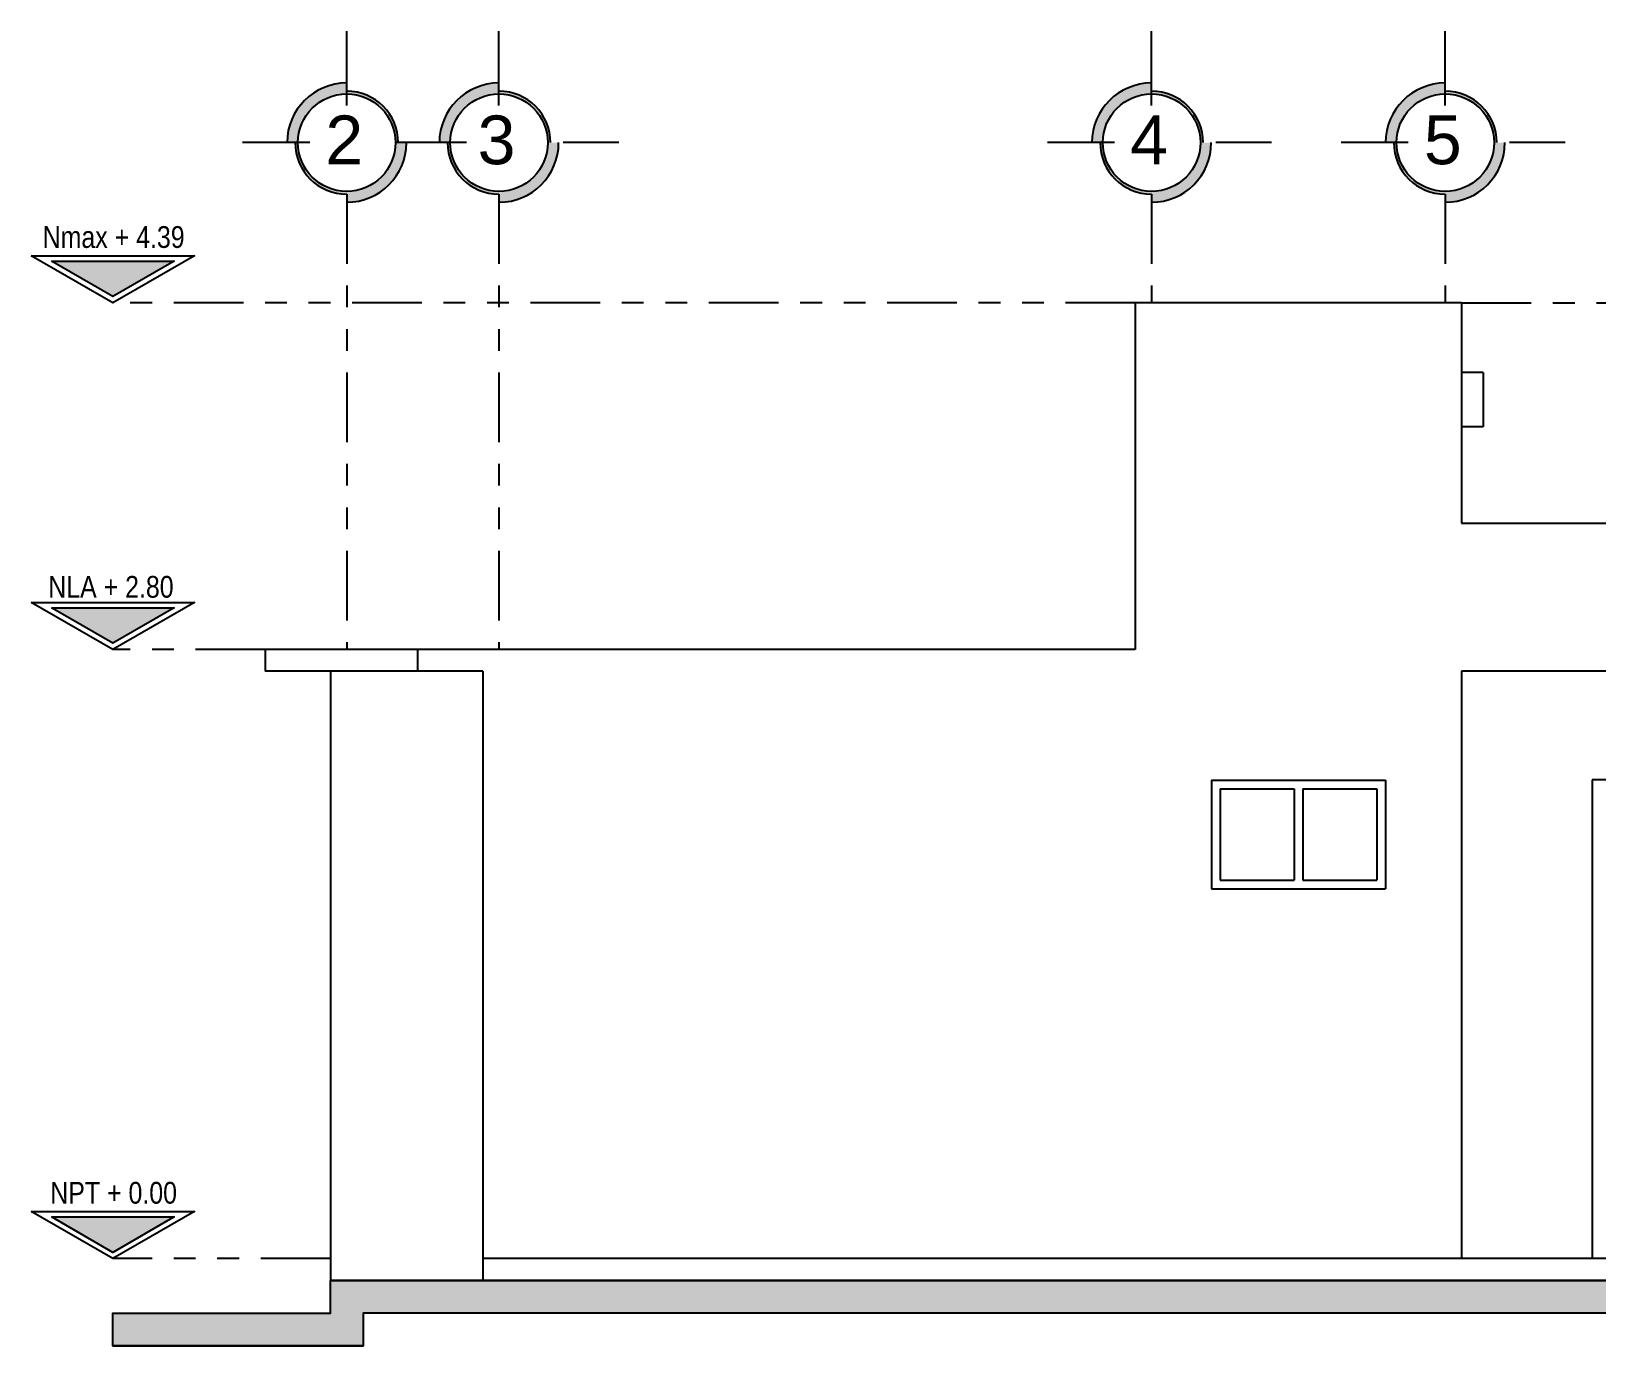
# Model space of a CAD drawing. Header units: inches. Extents: x 0.9 to 45.9, y 0.4 to 30.4.
# Drawn here: x 18.08 to 25.28, y 9.03 to 15.08 of the extents above; entities that cross this region are included whole.
import ezdxf
from ezdxf.enums import TextEntityAlignment as Align

# ---------------------------------------------------------------- set-up
doc = ezdxf.new("R2010")
doc.units = ezdxf.units.IN
doc.header["$MEASUREMENT"] = 0
doc.linetypes.add('JIS_09_08', pattern=[10.75, 8, -0.55, 0.55, -0.55, 0.55, -0.55])
for name, color, linetype in [('COTAS', 251, 'Continuous'), ('MUEBLES', 8, 'Continuous'), ('MUROS', 9, 'Continuous'), ('TEXTO', 142, 'Continuous'), ('TEXTOS', 7, 'Continuous'), ('VENTANAS', 143, 'Continuous')]:
    doc.layers.add(name, color=color, linetype=linetype)
doc.styles.add('TEXTO', font='Arial.ttf', dxfattribs={"width": 0.8, "height": 0.2})
doc.styles.add('TEXTO1', font='', dxfattribs={"height": 0.1})
doc.styles.get('TEXTO1').set_extended_font_data('Technical')

msp = doc.modelspace()

# ---------------------------------------------------------------- hatches: boundary and pattern name
at = {"linetype": 'ByBlock', "ltscale": 0.01}
h = msp.add_hatch(dxfattribs=at)
h.set_pattern_fill('EARTH', color=34, scale=0.02, style=0)
h.set_pattern_definition([(0, (-1796.467, -909.33749), (0.127, 0.127), [0.127, -0.127]), (0, (-1796.467, -909.28987), (0.127, 0.127), [0.127, -0.127]), (0, (-1796.467, -909.24224), (0.127, 0.127), [0.127, -0.127]), (90, (-1796.45113, -909.22637), (-0.127, 0.127), [0.127, -0.127]), (90, (-1796.4035, -909.22637), (-0.127, 0.127), [0.127, -0.127]), (90, (-1796.35588, -909.22637), (-0.127, 0.127), [0.127, -0.127])])
h.paths.add_polyline_path([(19.4599, 9.3342), (35.0849, 9.3342), (35.0849, 9.1842), (36.0849, 9.1842), (36.0849, 9.0342), (34.9349, 9.0342), (34.9349, 9.1842), (19.6099, 9.1842), (19.6099, 9.0342), (18.4599, 9.0342), (18.4599, 9.1842), (19.4599, 9.1842)])
at = {"layer": 'COTAS'}
for points in [[(18.1782, 14.0187), (18.4599, 13.856), (18.7416, 14.0187)], [(18.1782, 12.4257), (18.4599, 12.263), (18.7416, 12.4257)], [(18.1782, 9.6257), (18.4599, 9.463), (18.7416, 9.6257)]]:
    msp.add_hatch(color=256, dxfattribs=at).paths.add_polyline_path(points)
at = {"layer": 'VENTANAS'}
h = msp.add_hatch(color=0, dxfattribs=at)
h.paths.add_polyline_path([(19.2607, 14.5638), (19.3107, 14.5638, -0.414214), (19.5349, 14.788), (19.5349, 14.838, 0.414214)])
h.paths.add_polyline_path([(19.5349, 14.3397), (19.5349, 14.2897, 0.414214), (19.809, 14.5638), (19.759, 14.5638, -0.414214)])
h = msp.add_hatch(color=0, dxfattribs=at)
h.paths.add_polyline_path([(19.9607, 14.5638), (20.0107, 14.5638, -0.414214), (20.2349, 14.788), (20.2349, 14.838, 0.414214)])
h.paths.add_polyline_path([(20.2349, 14.3397), (20.2349, 14.2897, 0.414214), (20.509, 14.5638), (20.459, 14.5638, -0.414214)])
h = msp.add_hatch(color=0, dxfattribs=at)
h.paths.add_polyline_path([(22.9607, 14.5638), (23.0107, 14.5638, -0.414214), (23.2349, 14.788), (23.2349, 14.838, 0.414214)])
h.paths.add_polyline_path([(23.2349, 14.3397), (23.2349, 14.2897, 0.414214), (23.509, 14.5638), (23.459, 14.5638, -0.414214)])
h = msp.add_hatch(color=0, dxfattribs=at)
h.paths.add_polyline_path([(24.3107, 14.5638), (24.3607, 14.5638, -0.414214), (24.5849, 14.788), (24.5849, 14.838, 0.414214)])
h.paths.add_polyline_path([(24.5849, 14.3397), (24.5849, 14.2897, 0.414214), (24.859, 14.5638), (24.809, 14.5638, -0.414214)])
h = msp.add_hatch(color=0, dxfattribs=at)
h.paths.add_polyline_path([(19.5349, 14.8005), (19.5349, 14.788, -0.414214), (19.759, 14.5638), (19.7715, 14.5638, 0.414214)])
h.paths.add_polyline_path([(19.5349, 14.3397, -0.414214), (19.3107, 14.5638), (19.2982, 14.5638, 0.414214), (19.5349, 14.3272)])
h = msp.add_hatch(color=0, dxfattribs=at)
h.paths.add_polyline_path([(20.2349, 14.8005), (20.2349, 14.788, -0.414214), (20.459, 14.5638), (20.4715, 14.5638, 0.414214)])
h.paths.add_polyline_path([(20.2349, 14.3397, -0.414214), (20.0107, 14.5638), (19.9982, 14.5638, 0.414214), (20.2349, 14.3272)])
h = msp.add_hatch(color=0, dxfattribs=at)
h.paths.add_polyline_path([(23.2349, 14.8005), (23.2349, 14.788, -0.414214), (23.459, 14.5638), (23.4715, 14.5638, 0.414214)])
h.paths.add_polyline_path([(23.2349, 14.3397, -0.414214), (23.0107, 14.5638), (22.9982, 14.5638, 0.414214), (23.2349, 14.3272)])
h = msp.add_hatch(color=0, dxfattribs=at)
h.paths.add_polyline_path([(24.5849, 14.8005), (24.5849, 14.788, -0.414214), (24.809, 14.5638), (24.8215, 14.5638, 0.414214)])
h.paths.add_polyline_path([(24.5849, 14.3397, -0.414214), (24.3607, 14.5638), (24.3482, 14.5638, 0.414214), (24.5849, 14.3272)])

# ---------------------------------------------------------------- linework, layer by layer
at = {"color": 251, "linetype": 'JIS_09_08', "ltscale": 0.04}
for p, q in [((19.5349, 14.3272, -0.074), (19.5349, 12.2342, -0.074)), ((20.2349, 14.3272, -0.074), (20.2349, 12.2342, -0.074)), ((23.2349, 14.3272, -0.074), (23.2349, 13.8273, -0.074)), ((24.5849, 14.3272, -0.074), (24.5849, 13.8273, -0.074)), ((23.1599, 13.8272, -0.074), (18.4599, 13.8272, -0.074)), ((24.6599, 13.8272, -0.104), (35.0849, 13.8272, -0.104)), ((19.1599, 12.2342, -0.074), (18.4599, 12.2342, -0.074)), ((19.4599, 9.4342, -0.074), (18.4599, 9.4342, -0.074))]:
    msp.add_line(p, q, dxfattribs=at)
at = {"color": 34, "linetype": 'ByBlock', "ltscale": 0.01}
msp.add_line((18.4599, 9.0342, -0.074), (19.6099, 9.0342, -0.074), dxfattribs=at)
at = {"color": 34, "linetype": 'ByBlock', "ltscale": 0.01, "elevation": -0.074}
msp.add_lwpolyline([(19.4599, 9.3342), (35.0849, 9.3342), (35.0849, 9.1842), (36.0849, 9.1842), (36.0849, 9.0342), (34.9349, 9.0342), (34.9349, 9.1842), (19.6099, 9.1842), (19.6099, 9.0342), (18.4599, 9.0342), (18.4599, 9.1842), (19.4599, 9.1842), (19.4599, 9.3342)], dxfattribs=at)
at = {"layer": 'COTAS', "elevation": -0.074}
for points in [[(18.0849, 14.0437), (18.8349, 14.0437), (18.4599, 13.8272)], [(18.1782, 14.0187), (18.7416, 14.0187), (18.4599, 13.856)], [(18.0849, 12.4507), (18.8349, 12.4507), (18.4599, 12.2342)], [(18.1782, 12.4257), (18.7416, 12.4257), (18.4599, 12.263)], [(18.0849, 9.6507), (18.8349, 9.6507), (18.4599, 9.4342)], [(18.1782, 9.6257), (18.7416, 9.6257), (18.4599, 9.463)]]:
    msp.add_lwpolyline(points, close=True, dxfattribs=at)
at = {"layer": 'MUEBLES', "ltscale": 0.03}
for p, q in [((19.5349, 14.7341, -0.074), (19.5349, 15.0755, -0.074)), ((20.2349, 14.7341, -0.074), (20.2349, 15.0755, -0.074)), ((23.2349, 14.7341, -0.074), (23.2349, 15.0755, -0.074)), ((24.5849, 14.7341, -0.074), (24.5849, 15.0755, -0.074)), ((19.3646, 14.5638, -0.074), (19.056, 14.5638, -0.074)), ((20.0646, 14.5638, -0.074), (19.756, 14.5638, -0.074)), ((20.0859, 14.5638, -0.074), (19.8301, 14.5638, -0.074)), ((19.9396, 14.5638, -0.074), (19.8301, 14.5638, -0.074)), ((20.7859, 14.5638, -0.074), (20.5301, 14.5638, -0.074)), ((20.6396, 14.5638, -0.074), (20.5301, 14.5638, -0.074)), ((23.0646, 14.5638, -0.074), (22.756, 14.5638, -0.074)), ((23.7859, 14.5638, -0.074), (23.5301, 14.5638, -0.074)), ((23.6396, 14.5638, -0.074), (23.5301, 14.5638, -0.074)), ((24.4146, 14.5638, -0.074), (24.106, 14.5638, -0.074)), ((25.1359, 14.5638, -0.074), (24.8801, 14.5638, -0.074)), ((24.9896, 14.5638, -0.074), (24.8801, 14.5638, -0.074))]:
    msp.add_line(p, q, dxfattribs=at)
for centre in [(19.5349, 14.5638, -0.074), (20.2349, 14.5638, -0.074), (23.2349, 14.5638, -0.074), (24.5849, 14.5638, -0.074)]:
    msp.add_circle(centre, 0.2242, dxfattribs=at)
for centre, radius, start, end in [((19.5349, 14.5638, -0.074), 0.2742, 90, 180), ((20.2349, 14.5638, -0.074), 0.2742, 90, 180), ((23.2349, 14.5638, -0.074), 0.2742, 90, 180), ((24.5849, 14.5638, -0.074), 0.2742, 90, 180), ((19.5349, 14.5638, -0.074), 0.2367, 0, 90), ((20.2349, 14.5638, -0.074), 0.2367, 0, 90), ((23.2349, 14.5638, -0.074), 0.2367, 0, 90), ((24.5849, 14.5638, -0.074), 0.2367, 0, 90), ((19.5349, 14.5638, -0.074), 0.2367, 180, 270), ((19.5349, 14.5638, -0.074), 0.2742, 270, 0), ((20.2349, 14.5638, -0.074), 0.2367, 180, 270), ((20.2349, 14.5638, -0.074), 0.2742, 270, 0), ((23.2349, 14.5638, -0.074), 0.2367, 180, 270), ((23.2349, 14.5638, -0.074), 0.2742, 270, 0), ((24.5849, 14.5638, -0.074), 0.2367, 180, 270), ((24.5849, 14.5638, -0.074), 0.2742, 270, 0)]:
    msp.add_arc(centre, radius, start, end, dxfattribs=at)
at = {"layer": 'MUROS'}
for p, q in [((23.1599, 13.8273, -0.074), (23.1599, 12.2342, -0.074)), ((24.6599, 13.8273, -0.074), (23.1599, 13.8273, -0.074)), ((24.6599, 13.8273, -0.074), (24.6599, 12.8141, -0.074)), ((24.7599, 13.507, -0.074), (24.6599, 13.507, -0.074)), ((24.7599, 13.507, -0.074), (24.7599, 13.257, -0.074)), ((24.7599, 13.257, -0.074), (24.6599, 13.257, -0.074)), ((24.6599, 12.8141, -0.0869), (28.0599, 12.8141, -0.0869)), ((23.1599, 12.2342, -0.074), (19.1599, 12.2342, -0.074)), ((19.1599, 12.2342, -0.074), (19.1599, 12.1342, -0.074)), ((19.8599, 12.2342, -0.074), (19.8599, 12.1342, -0.074)), ((20.1599, 12.1342, -0.074), (19.1599, 12.1342, -0.074)), ((19.4599, 12.1342, -0.074), (19.4599, 9.3342, -0.074)), ((20.1599, 12.1342, -0.074), (20.1599, 9.3342, -0.074)), ((26.7599, 12.1343, -0.074), (24.6599, 12.1343, -0.074)), ((24.6599, 12.1343, -0.074), (24.6599, 9.4343, -0.074)), ((23.5099, 11.6342, -0.074), (24.3099, 11.6342, -0.074)), ((23.5099, 11.6342, -0.074), (23.5099, 11.1342, -0.074)), ((23.5499, 11.5942, -0.074), (23.8899, 11.5942, -0.074)), ((23.5499, 11.5942, -0.074), (23.5499, 11.1742, -0.074)), ((23.8899, 11.5942, -0.074), (23.8899, 11.1742, -0.074)), ((23.9299, 11.5942, -0.074), (24.2699, 11.5942, -0.074)), ((23.9299, 11.5942, -0.074), (23.9299, 11.1742, -0.074)), ((24.2699, 11.5942, -0.074), (24.2699, 11.1742, -0.074)), ((24.3099, 11.6342, -0.074), (24.3099, 11.1342, -0.074)), ((25.2599, 11.6343, -0.074), (25.2599, 10.2938, -0.074)), ((25.2599, 11.6343, -0.074), (25.2599, 9.4343, -0.074)), ((26.1599, 11.6343, -0.074), (25.2599, 11.6343, -0.074)), ((23.5499, 11.1742, -0.074), (23.8899, 11.1742, -0.074)), ((23.9299, 11.1742, -0.074), (24.2699, 11.1742, -0.074)), ((23.5099, 11.1342, -0.074), (24.3099, 11.1342, -0.074)), ((26.9099, 9.4342, -0.074), (20.1599, 9.4342, -0.074)), ((33.5599, 9.3342, -0.074), (19.4599, 9.3342, -0.074))]:
    msp.add_line(p, q, dxfattribs=at)

# ---------------------------------------------------------------- texts
at = {"layer": 'TEXTO', "ltscale": 0.03, "style": 'TEXTO'}
for s, p in [('2', (19.4366, 14.4645, -0.074)), ('3', (20.1366, 14.4645, -0.074)), ('4', (23.1366, 14.4645, -0.074)), ('5', (24.4866, 14.4645, -0.074))]:
    msp.add_text(s, height=0.2241, dxfattribs=at).set_placement(p)
at = {"layer": 'TEXTOS', "style": 'TEXTO1'}
for s, p in [('Nmax + 4.39', (18.4634, 14.08, -0.074)), ('NLA + 2.80', (18.4509, 12.4722, -0.074)), ('NPT + 0.00', (18.4634, 9.687, -0.074))]:
    msp.add_text(s, height=0.1, dxfattribs=at).set_placement(p, align=Align.CENTER)

doc.saveas('drawing.dxf')
